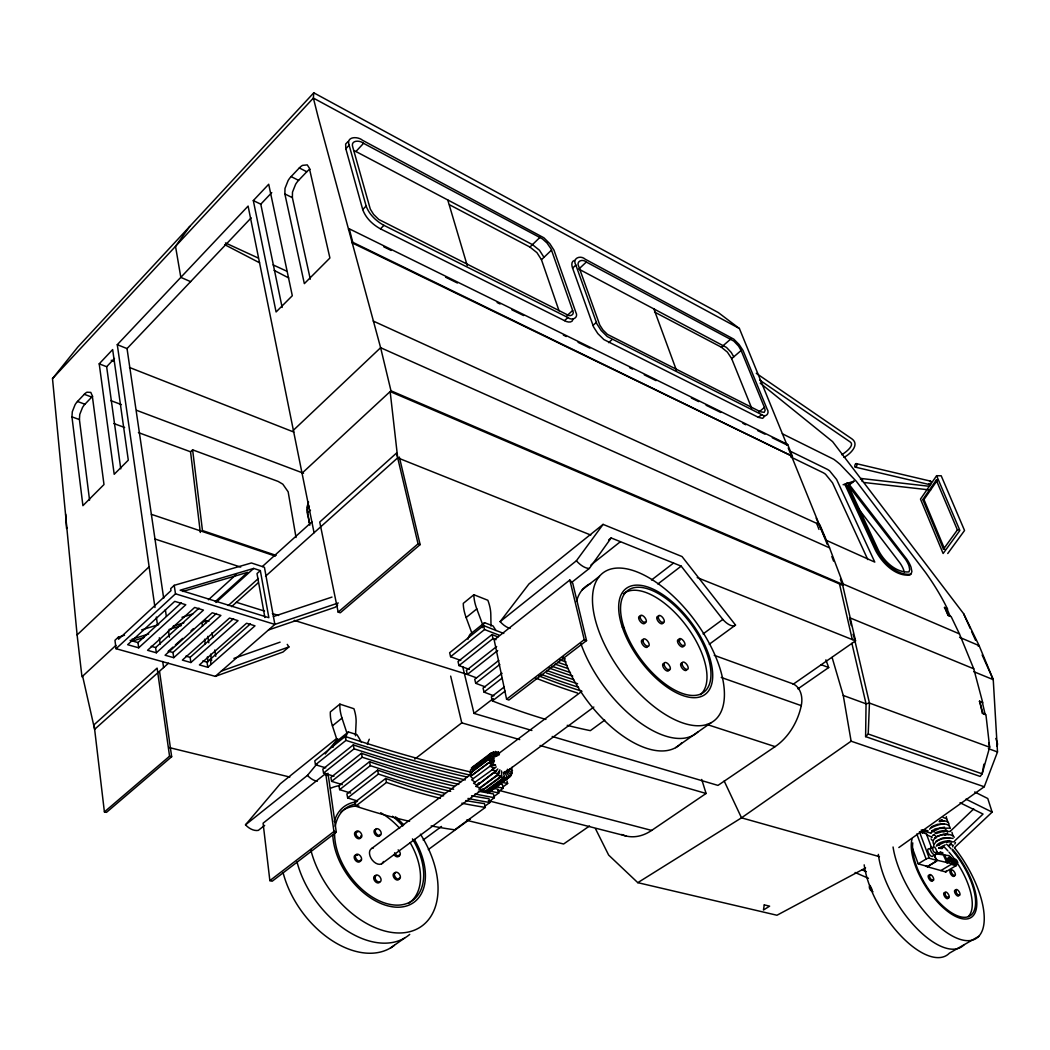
<?xml version="1.0" encoding="UTF-8"?>
<svg xmlns="http://www.w3.org/2000/svg" width="1050" height="1050" viewBox="0 0 1050 1050"><rect width="100%" height="100%" fill="white"/><g stroke="black" fill="none" stroke-linecap="round" stroke-linejoin="round"><path stroke-width="1.5" d="M985.149 714.512L982.354 702.306L979.65 701.242L982.393 713.278L985.95 714.827L989.651 747.246L982.144 773.837L980.175 776.436L865.607 736.614L866.053 703.815L851.878 643.322M865.607 736.614L868.219 734.003L869.453 703.067L854.306 638.229M355.477 735.814L356.094 722.649A41.672 25.686 50.1 0 0 353.942 708.737L339.885 704.13L330.356 711.9A40.556 24.754 51.1 0 0 332.417 725.865L337.299 740.841M947.743 821.874L946.903 818.856L943.176 817.491M348.508 229.477L349.243 228.795L352.761 242.301L352.117 242.852L792.448 456.343L787.71 444.504L787.014 445.003L739.397 328.519L718.344 312.598L313.779 92.807L313.373 98.07L318.137 116.996L380.625 347.708L391.007 390.915M933.66 845.565C935.996 838.438 946.614 837.467 953.046 838.386M941.233 853.125L940.485 851.97L938.621 853.23M933.476 855.291C931.508 860.449 924.144 847.258 929.814 848.833M511.521 770.241L511.98 767.301M951.996 859.989L951.825 860.475A2.034 0.866 57.6 0 1 950.709 860.147L950.079 859.425A1.89 0.801 57.6 0 1 949.449 857.758L949.62 857.272M848.794 483.984L906.911 559.348A18.729 6.536 51 0 1 911.046 567.276L911.886 571.476L911.046 574.232C896.451 575.807 882.919 561.894 876.527 549.452L846.011 483.788L846.825 483.026A4.987 1.733 50.1 0 1 848.229 483.604M910.612 573.878L909.983 575.046C895.401 576.647 881.856 562.734 875.464 550.292L844.987 484.627L845.801 483.866A4.987 1.733 50.1 0 1 846.681 484.142M983.916 764.177L982.144 773.837L868.219 734.003M573.024 319.108C572.539 323.361 567.092 322.232 564.533 320.657L380.481 228.861C372.737 224.634 365.702 218.032 362.723 209.554L345.831 148.785L345.647 144.034L348.167 141.435M952.914 835.564L951.956 832.335M473.235 766.421L473.025 767.379L493.382 752.036L496.309 756.249M946.418 818.58L946.378 816.651M926.691 834.396L926.73 834.264A1.969 0.787 -19.1 0 0 926.362 833.831L920.811 832.151M478.761 782.762L475.978 786.411L479.955 787.763L498.737 773.876L499.866 769.808M764.623 416.207L762.668 418.346L758.376 417.349L603.881 339.57L597.831 333.598L593.591 326.996L572.604 268.144C571.607 265.637 571.043 261.371 574.376 260.426M931.836 836.404L931.849 837.362M511.009 774.572L512.426 770.451L509.67 768.928M501.519 770.936L501.624 775.845L482.842 789.705L478.8 789.088L497.175 775.491L498.75 771.33M898.839 847.547L984.257 786.752L997.5 751.971L993.247 679.652L979.138 645.658L963.598 613.659L832.597 441.63L760.187 383.132M948.951 825.444C949.974 820.431 942.861 820.457 939.619 821.074M952.612 846.799L953.072 845.722M954.817 844.029L955.474 842.507M942.611 854.122L942.966 853.112A4.896 1.719 -20.6 0 0 940.328 852.521L938.057 853.099A4.528 1.588 -20.6 0 0 935.918 854.096M936.009 854.411C933.148 856.905 927.846 847.678 931.731 846.891M936.613 475.702L920.483 499.091L943.123 553.521L959.884 530.46L936.613 475.702L941.207 475.794L964.543 530.499L947.743 553.521M922.819 499.551L936.259 480.086L937.414 480.113L923.961 499.564L922.819 499.551L943.478 549.137L944.633 549.137L923.961 499.564M934.815 838.005L935.366 837.217M308.543 502.005L306.823 507.57L309.816 525.21M952.416 860.436L952.166 861.066A2.507 1.063 57.7 0 0 952.98 863.271L953.82 864.242A2.704 1.155 57.7 0 0 955.303 864.714L955.553 864.071A2.704 1.155 57.7 0 0 955.5 863.533M953.715 859.648L953.466 860.278A2.507 1.063 57.7 0 0 954.279 862.483L955.119 863.454A2.717 1.155 57.7 0 0 956.603 863.927L956.852 863.297A2.717 1.155 57.7 0 0 956.799 862.746M189.722 226.472L175.521 246.33L180.823 277.358L190.601 281.649M571.581 582.488L589.365 568.418L611.153 537.941L681.201 566.134L722.82 619.421A14.766 6.694 53.4 0 0 735.525 625.065L709.275 644.241M943.478 549.137L957.403 529.922L958.571 529.922M510.116 628.438A16.275 8.636 51.3 0 1 500.128 621.639L576.384 560.779L603.094 524.383L682.028 556.553L735.525 625.065M500.128 621.639L528.964 583.957L603.094 524.383M942.231 819.591L940.157 821.756M946.103 829.71L944.016 831.889M947.441 833.083L945.354 835.301M496.23 766.907L473.55 783.247L477.251 785.177L496.02 771.251L497.805 768.967M951.339 843.308L949.239 845.513M115.933 645.369L81.966 676.791L77.109 634.909L52.5 378.63L77.739 347.13L313.779 92.807M264.652 825.379L258.326 830.379A14.7 9.87 51 0 1 245.503 824.828L307.44 775.399L316.851 764.059M325.211 753.979L337.772 738.859M931.35 827.124L929.591 829.251M475.978 786.411L496.361 770.398M245.503 824.828L280.245 783.825L335.856 739.134M67.003 527.901L66.531 528.452L65.691 514.185M52.5 378.63L313.373 98.07L739.397 328.519M345.831 148.785L349.138 145.228C345.844 136.251 357.853 136.159 362.604 140.333L543.874 237.799L549.846 243.744L553.967 250.123L575.768 312.126C579.009 317.756 572.145 321.169 567.906 317.533L383.919 225.33C376.176 221.077 369.127 214.476 366.135 205.997L349.138 145.228M354.034 150.609L355.911 151.515L363.562 143.325L542.417 238.875L547.011 242.996L551.066 248.889L572.644 310.459C575.124 314.711 569.94 317.257 566.764 314.488L378.774 219.463L373.616 214.436L370.296 209.094L352.826 147.263C350.109 140.057 359.756 139.952 363.562 143.325M99.212 363.825L112.652 349.584L128.297 460.163L114.201 474.285L99.212 363.825L106.641 366.726L120.763 468.851M154.967 607.491L117.285 344.676L248.102 206.089L314.068 532.757M253.312 200.576L268.708 184.262L292.307 295.719L276.084 311.981L253.312 200.576L260.781 204.186L282.148 307.44M106.641 366.726L114.489 358.457M260.781 204.186L271.766 192.583M163.682 598.29L127.037 348.587L251.16 217.875M77.49 401.467L84.302 394.301A13.007 6.195 -69.8 0 1 87.006 392.201L90.799 392.411L92.295 395.798L103.989 484.536L82.911 505.667L71.951 416.863L72.306 411.692L75.049 404.775A12.613 5.985 -69.9 0 1 77.49 401.467L84.932 404.237L91.757 397.097A12.968 6.208 -69.8 0 1 92.649 396.244M291.099 176.597L299.316 167.947A14.018 7.193 -65.5 0 1 302.531 165.375L307.243 164.889L309.304 168.039L329.91 258.011L304.342 283.644L284.865 193.948L284.996 188.409L288.12 180.548A14.359 7.35 -65.7 0 1 291.099 176.597L298.594 180.351L306.797 171.754A13.965 7.219 -65.4 0 1 310.012 169.181M362.723 209.554L366.135 205.997M506.783 770.477L511.101 775.346L489.877 791.844L494.865 787.29M380.481 228.861L383.919 225.33M449.531 204.789L529.935 247.052L539.989 237.339M559.046 310.826L541.459 259.731L551.552 250.071M950.263 831.311L973.744 808.881M77.109 634.909L149.126 566.764M293.383 430.264L380.625 347.708L829.553 547.851L843.478 584.732L842.704 585.296L390.154 391.558L397.688 457.839L265.545 576.227M954.699 840.906L983.036 814.065L960.041 802.738M954.542 847.573L992.132 812.122L987.761 798.512L974.702 791.976M572.604 268.144L575.846 265.086C571.896 258.221 580.427 254.782 585.217 259.206L733.806 339.163L739.069 344.479L742.98 350.359L766.999 408.831C770.031 412.926 766.067 418.136 761.657 414.632L607.241 336.538L601.191 330.54L596.938 323.938L575.846 265.086M200.327 532.468L190.549 451.789L192.623 449.846L278.145 481.425L282.831 484.194L288.159 491.82L296.034 537.508M586.32 262.041C582.461 258.444 575.636 261.253 578.852 266.752L599.799 325.067L602.936 329.949L607.412 334.373L760.423 411.771L764.216 412.361L765.148 410.274L764.426 407.452L741.129 350.503L738.596 346.133L733.845 341.106L586.32 262.041L578.812 269.089L726.495 347.445L731.246 352.459L733.766 356.829L731.666 358.627L751.656 408.083M124.53 635.25L118.322 637.192L114.962 640.303L116.051 648.716L215.289 676.371L282.962 652.037L288.908 646.931L287.241 644.372M215.289 676.371L274.864 624.409L264.429 567.276L251.409 562.971L174.221 585.336L170.691 588.617L170.993 590.638L118.584 639.201L118.322 637.192M302.046 473.209L390.981 390.797L843.478 584.732M567.066 315.63L572.644 310.459M564.533 320.657L567.906 317.533M116.051 648.716L175.494 593.814L174.221 585.336M138.692 647.811L185.798 604.734L174.733 601.361L127.641 644.7L138.692 647.811L137.983 642.574L181.374 602.766M592.961 325.461L596.308 322.402M156.345 652.785L203.477 610.116L194.67 607.438L147.551 650.304L156.345 652.785L155.61 647.574L199.014 608.16M208.425 599.773L235.961 574.77M215.302 601.584L247.695 572.303L182.779 591.478M216.024 602.451L253.693 568.418L260.334 570.609L268.866 617.702L180.167 590.205L253.693 568.418M608.619 342.654L611.979 339.623M168.105 651.472L172.935 647.115M175.35 644.936L182.608 638.4M191.061 630.774L193.489 628.596M262.356 566.528L311.876 521.889M208.937 621.377L205.196 620.248L202.007 623.109L202.519 626.338M260.334 570.609L257.001 573.602L264.902 617.544M173.749 657.681L220.894 615.431L212.218 612.78L165.073 655.239L173.749 657.681L172.988 652.496L216.418 613.462M228.257 605.522L258.392 578.484M309.382 506.231C304.697 510.326 309.081 517.414 309.067 522.322M168.446 663.219L94.631 729.343L82.596 676.082M231.564 606.664L258.261 582.75M190.903 662.524L238.074 620.655L229.517 618.056L182.359 660.109L190.903 662.524L190.116 657.366L233.559 618.686M945.249 830.222L943.018 831.731M202.808 660.962L207.021 662.156L250.438 623.871M207.821 667.288L255.006 625.826L246.566 623.254L199.395 664.913L207.821 667.288L207.021 662.156M654.57 312.073L721.35 347.196L730.787 339.019M307.401 512.846L310.511 510.142M733.766 356.829L741.129 350.503M337.654 605.115L335.173 607.254L268.524 629.947M169.562 756.223L157.119 668.102L94.093 724.723L104.396 811.913L169.562 756.223L171.662 756.722L159.613 671.869M338.166 612.124L418.058 543.847L420.144 544.609L340.266 612.793L338.166 612.124L319.738 522.047L396.546 453.049L418.058 543.847M171.662 756.722L106.483 812.359L104.396 811.913M759.006 411.967L764.426 407.452M758.376 417.349L761.657 414.632M841.772 454.729C846.917 451.553 854.976 444.833 850.001 441.827L759.662 380.061M843.951 457.354C849.489 454.716 860.226 444.898 852.022 438.952L756.302 373.327M491.006 626.102L490.809 614.381A43.969 23.783 50.4 0 0 487.856 600.272L473.865 594.733L463.273 603.383A42.735 22.916 51.3 0 0 466.134 617.544L471.804 632.914M844.987 484.627L846.011 483.788M332.417 725.865L341.998 718.108A40.714 24.636 51.2 0 1 339.885 704.13M466.134 617.544L476.792 608.908A42.919 22.759 51.3 0 1 473.865 594.733M361.187 742.022A47.617 29.833 50.9 0 0 356.921 734.659L348.377 731.955L335.514 742.284A30.056 18.69 51.7 0 0 332.955 747.364M495.941 630.538A50.295 27.654 51.2 0 0 493.054 625.957L484.549 622.689L470.216 634.2A31.697 17.338 51.8 0 0 468.024 639.148M931.074 832.492L939.566 828.411L949.108 828.122M472.224 772.367A1577.572 587.921 40.2 0 1 345.188 736.457L314.777 760.843L315.512 764.754A1861.112 665.122 39.1 0 0 325.71 767.839M503.777 633.465A1665.169 534.752 41.8 0 1 483.551 625.551L449.649 652.732L450.594 656.709A1970.351 610.05 40.7 0 0 460.766 660.463M315.512 764.754L345.975 740.394A1885.38 653.297 39.5 0 0 469.836 775.084M450.594 656.709L484.562 629.554A1998.518 595.153 41.2 0 0 499.039 635.106M954.253 837.244C950.119 830.944 929.828 835.747 933.516 843.859M608.619 539.949L611.153 537.941M467.46 777.144A1324.851 529.725 40.9 0 1 353.312 744.883L322.822 769.138L323.571 773.062A1546.322 598.894 39.8 0 0 333.979 776.239M497.949 636.917A1394.557 481.609 42.5 0 1 492.017 634.554L458.023 661.592L458.981 665.582A1630.427 548.678 41.4 0 0 469.363 669.414M323.571 773.062L354.099 748.821A1565.091 588.105 40.2 0 0 465.281 779.94M458.981 665.582L493.027 638.558A1651.939 535.106 41.8 0 0 496.007 639.712M325.736 773.522L263.091 823.187L269.863 880.622L272.186 881.226L336.276 832.178L328.44 776.357L325.736 773.522L333.939 831.508L269.863 880.622M569.822 580.02L494.183 639.975L506.586 699.195L508.896 700.048L586.543 640.605L572.722 583.196L569.822 580.02L584.246 639.673L586.543 640.605M325.487 775.294L328.02 773.286M590.914 565.044L620.419 541.669M461.186 781.659A1105.755 472.172 41.8 0 1 361.423 753.309L330.868 777.433L331.616 781.358A1280.318 534.424 40.6 0 0 342.3 784.639M496.663 646.524L466.384 670.438L467.355 674.441A1346.231 489.405 42.2 0 0 476.49 677.841M936.298 846.116L944.777 842.126L954.266 841.785M331.616 781.358L362.224 757.247A1295.083 524.751 41 0 0 458.837 784.403M467.355 674.441L497.687 650.541M582.278 589.772L599.419 576.319M454.296 786.096A913.539 414.671 42.8 0 1 369.521 761.709L338.887 785.715L339.649 789.639A1051.614 470.571 41.6 0 0 350.687 793.065M498.763 660.437L474.731 679.271L475.702 683.288A1103.878 430.999 43.1 0 0 485.336 686.897M339.649 789.639L370.335 765.66A1063.361 462.079 42 0 0 453.639 789.233M475.702 683.288L499.787 664.466M450.673 791.346A743.492 357 43.9 0 1 377.606 770.096L346.894 793.971L347.668 797.908A852.469 406.704 42.8 0 0 357.551 801.019M502.071 673.299L483.053 688.091L484.05 692.108A894.062 372.763 44.2 0 0 493.894 695.835M347.668 797.908L378.42 774.047A861.84 399.433 43.1 0 0 445.358 793.393M484.05 692.108L501.834 678.313M853.873 481.215L848.308 485.533L905.507 559.296A15.842 5.539 51 0 1 908.998 566.003L909.707 569.572L908.985 571.883C896.214 573.103 884.021 561.317 878.43 550.279L848.256 485.402L853.873 481.215L843.111 484.733M443.638 795.847A592.436 299.355 45.2 0 1 385.678 778.47L354.887 802.226L355.674 806.164A677.591 342.694 44.1 0 0 409.553 821.349M504.079 687.081L491.374 696.885L492.371 700.914A710.561 314.462 45.4 0 0 545.895 719.447M414.737 759.097L461.764 722.859L519.711 739.607M462.683 666.592L474.023 713.409L493.264 698.578M355.674 806.164L386.505 782.434A685.033 336.656 44.4 0 0 440.331 798.341M492.371 700.914L505.102 691.11M651.512 580.007L673.549 563.049M506.586 699.195L584.246 639.673M657.891 583.984L681.201 566.134M979.256 701.439L982.774 702.817L973.744 668.798L959.451 633.898L951.221 616.757L948.006 615.352L944.672 607.399L946.811 608.344L950.145 616.284M494.419 756.249L491.439 752.758L471.45 767.891L471.936 769.519L490.586 755.541L494.183 758.494M483.381 759.977L487.279 757.05M493.71 759.636L488.591 756.459L470.334 770.136L471.581 772.262L490.245 758.284L494.419 760.567M493.159 753.375L495.639 751.511L497.726 755.475M948.006 615.352L950.499 616.022M494.091 761.578L488.263 759.321L469.993 772.997L471.975 775.412L490.678 761.447L493.736 762.287M495.81 753.716L498.291 751.853L499.472 753.703M371.766 848.439L471.45 773.889M495.049 756.236L581.621 691.491M493.487 763.284L488.736 762.628L470.439 776.291L473.117 778.772M495.023 764.676L491.846 764.82L471.66 779.796L474.915 782.106M381.544 863.874L483.066 788.865M504.171 773.286L593.827 707.044M504.499 777.013L485.717 790.86L481.806 791.07L500.194 777.499L504.499 777.013L503.331 772.275M507.15 777.328L488.381 791.149L484.785 792.225L503.173 778.68L507.15 777.328L504.591 771.579M423.15 840L441.525 826.468M497.359 785.453L502.359 781.778M507.347 778.103L511.101 775.346M703.106 633.924L722.82 619.421M509.408 776.751L487.541 792.501L509.408 776.751L505.837 771.264M491.636 790.335L509.972 776.842L512.137 773.194L507.36 769.283M502.359 787.342L507.609 783.484L507.006 781.016M497.976 792.041L503.252 788.183L502.333 784.455A1324.851 529.725 40.9 0 1 499.485 783.904M493.553 796.793L498.842 792.921L497.923 789.167A1105.755 472.172 41.8 0 1 493.434 788.34M489.3 801.413L494.379 797.698L493.474 793.931A913.539 414.671 42.8 0 1 478.341 791.188M484.798 806.256L489.891 802.528L488.972 798.735A743.492 357 43.9 0 1 471.568 795.729M465.833 800.559A592.436 299.355 45.2 0 0 484.431 803.591L485.349 807.397L454.689 829.815A677.591 342.694 44.1 0 1 431.169 825.917M604.734 720.129L590.349 730.642A710.561 314.462 45.4 0 1 567.223 725.34M428.308 849.581L470.295 818.895A13.387 7.98 54 0 1 466.594 820.076M390.456 947.992L404.657 938.017M675.636 747.639L711.139 722.702A92.479 44.94 53.3 0 0 666.409 590.1A92.479 44.94 53.3 0 0 597.739 627.926A92.479 44.94 53.3 0 0 711.139 722.702M984.257 786.752L851.117 741.195L741.51 817.832L637.783 882.656L608.659 855.081L595.494 828.739M589.509 825.983L563.614 844.003L467.972 820.628M793.104 684.298L855.514 640.867L842.704 585.296L840.42 579.246M797.921 688.866L828.686 667.538L825.891 659.846M621.6 834.474A52.29 37.288 -74.7 0 0 651.643 830.419L706.086 793.472L701.741 779.454M714.236 655.318L790.86 683.104A21.42 16.236 -70.9 0 1 801.268 705.639A54.429 40.766 -71.1 0 1 775.097 746.629L717.977 785.4L552.208 736.483M939.172 821.612L941.299 820.181M944.317 835.117L946.47 833.674M978.246 646.262L979.138 645.658L959.582 637.311M946.903 841.942L949.082 840.486M934.933 833.162C937.466 831.377 946.785 829.237 947.822 831.626M911.689 846.169L918.199 863.835L926.1 859.031A2.612 1.024 -19 0 1 927.531 858.401L928.397 858.217A2.139 0.84 -19 0 1 929.303 858.257L936.246 860.265L934.605 855.855M935.734 853.808L949.213 855.671L950.197 858.296M926.087 865.804A1.942 0.84 57.7 0 0 927.203 866.683L937.637 860.383L952.271 863.743L950.722 859.661M940.892 870.581L952.271 863.743M956.392 864.557A1.654 0.709 57.7 0 1 955.986 865.686L945.617 871.92L927.216 866.696M932.964 835.236L934.972 835.301M978.758 936.351L949.41 953.151A70.455 31.526 58.1 0 1 901.386 936.377A70.455 31.526 58.1 0 1 864.189 864.846M932.098 826.481L937.414 824.329L944.252 823.974M931.271 827.859C936.206 825.064 948.649 820.509 950.355 828.476M936.154 836.64L943.399 834.199L948.885 834.619M494.602 768.114L491.886 769.597L496.02 771.251M865.581 867.917L776.961 915.246L637.783 882.656M982.393 713.278L985.543 714.315M869.938 885.36C868.048 887.237 870.673 891.319 873.009 891.739M936.049 833.49L943.478 831.324L950.329 831.495M221.353 671.094L288.908 646.931M233.927 658.389L280.114 642.141M338.284 602.976L274.864 624.409L175.494 593.814M273.42 616.534L331.984 597.082M131.683 641.366L144.112 637.416M168.958 629.514L181.387 625.564M131.841 639.293L148.68 633.964M173.158 626.207L183.868 622.821M141.619 629.908L158.694 624.579M181.991 617.295L192.859 613.896M945.197 844.896L938.634 848.164L942.152 848.636M940.734 848.072L943.202 847.521M474.771 766.001L475.584 765.817M495.679 765.253L489.969 766.133L493.658 768.167M937.007 844.817L939.278 844.659M934.316 831.049L931.783 831.193M950.644 858.795L953.571 858.611L954.529 859.661M949.318 844.292L952.993 845.079M944.58 827.177L935.012 828.962L932.242 831.128L934.408 831.718M940.091 820.352L943.766 821.034M497.175 775.491L501.624 775.845M864.294 482.527L930.602 490.048M861.564 478.538L929.499 486.308M939.474 845.342C932.689 845.237 945.223 839.449 951.09 841.142M949.672 837.716L942.572 838.018L936.088 841.05M856.275 463.627L930.457 481.123M855.448 467.171L929.644 484.614M168.932 747.508L289.826 777.066M494.34 772.8L498.737 773.876M488.316 800.704L626.299 836.049M497.818 790.072L651.643 830.419M879.454 856.669L741.51 817.832L724.185 781.003M130.095 640.329L137.983 642.574M151.213 646.327L155.61 647.574M168.656 651.276L172.988 652.496M185.85 656.145L190.116 657.366M918.199 863.835L927.649 866.526L935.707 861.656A2.363 0.919 -19 0 0 936.587 860.816L936.613 860.685A1.982 0.774 -19 0 0 936.259 860.265M333.939 831.508L336.276 832.178M540.067 745.487L706.086 793.472M951.287 864.334L955.999 865.699M474.023 713.409L531.878 730.485M236.421 602.319L264.548 611.1M272.357 613.541L278.604 615.497M294.223 620.366L466.095 674.034M706.821 724.434L775.097 746.629M154.993 539.031L240.699 567.105M276.15 555.411L202.466 530.552L192.623 449.846M151.371 514.329L275.336 556.119M721.258 677.46L801.268 705.639M71.951 416.863L79.419 419.58L89.565 500.154M832.112 657.457L843.268 695.467L866.053 703.815L869.453 703.067L989.651 747.246L988.706 742.639M988.391 748.624L997.5 751.971M113.899 423.557L124.635 427.508M138.429 432.587L190.549 451.789M110.67 400.562L121.38 404.591M136.697 410.366L303.542 473.248M84.302 394.301L91.757 397.097M821.244 664.729L828.686 667.538M111.221 360.281L114.253 361.489M129.478 367.461L293.829 432.062M397.688 457.839L590.796 535.041M697.213 577.592L855.514 640.867L853.033 634.253M117.285 344.676L127.037 348.587M973.652 671.619L993.247 679.652L982.157 654.977M849.503 617.663L973.744 668.798M843.137 584.01L959.451 633.898M855.107 872.497L868.442 878.299M861.892 869.728L866.276 871.644M944.317 607.661L947.533 609.079M826.061 540.212L874.781 562.091L836.627 479.483L829.658 470.899A10.986 3.846 49.9 0 0 826.98 469.166L791.871 451.999A11.393 4.069 49.5 0 0 790.243 451.408M373.236 321.051L819.866 524.803L829.553 547.851M225.474 242.944L258.234 258.037M273.131 264.902L286.545 271.084M934.789 837.926L935.721 838.372M352.761 242.301L792.448 456.343M790.676 456.908L822.885 472.566A10.973 3.872 49.9 0 1 825.562 474.285L832.532 482.856L867.786 559.558M349.243 228.795L787.71 444.504M383.827 246.842L391.178 250.451M445.633 277.213L457.406 283.001M497.136 302.531L500.076 303.975M511.849 309.763L523.622 315.551M563.351 335.081L566.291 336.525M578.064 342.313L589.837 348.088M629.567 367.618L632.507 369.062M644.28 374.85L656.053 380.638M691.372 398.002L698.722 401.612M706.086 405.234L720.799 412.466M742.875 423.308L745.815 424.751M757.588 430.539L764.938 434.162M772.301 437.771L787.014 445.003M284.865 193.948L292.373 197.662L310.301 279.182M965.934 799.142L992.132 812.122M782.329 433.768L833.766 459.296A51.004 17.876 50.1 0 1 840.158 464.402L856.459 481.477L925.522 572.447A108.832 39.204 51.1 0 1 947.546 609.092M932.347 840.486L931.087 838.924M299.316 167.947L306.797 171.754M224.648 244.637L259.573 262.789M274.129 270.362L288.684 277.922M355.911 151.515L532.442 244.624L539.464 250.241L543.979 257.316M529.935 247.052L536.957 252.656L541.459 259.731M721.35 347.196L727.388 352.117L731.666 358.627M488.736 762.628L491.846 764.82M493.185 757.273L489.667 754.228L490.586 755.541M488.263 759.321L490.678 761.447M950.736 857.601L951.366 858.322M950.447 858.217L950.079 857.85A2.271 0.958 57.6 0 0 948.846 857.496L948.649 858.034A2.1 0.893 57.6 0 0 949.358 859.884L950.066 860.685A2.271 0.958 57.6 0 0 951.287 861.039L951.484 860.501A2.1 0.893 57.6 0 0 950.788 858.651M488.591 756.459L490.245 758.284M494.891 757.076L491.439 752.758M858.69 508.961L900.257 563.391A15.816 5.565 51 0 1 903.722 570.097L904.247 572.001M872.209 889.914L870.24 885.819M934.749 835.341L933.621 835.013A3.084 2.743 -68.4 0 0 933.174 835.17M493.382 752.036L496.046 756.158M944.672 607.399L948.36 615.077M963.598 613.659L970.253 628.477M971.591 631.444L975.581 640.329M944.488 854.608L948.058 862.522M943.517 855.199L947.074 863.113M816.178 518.096L825.405 538.729M495.639 751.511L497.556 755.803M936.259 480.086L957.403 529.922M788.222 447.943L827.295 544.464M831.862 556.566L833.569 561.107M816.69 523.359L818.974 529.41M926.362 833.831L931.849 848.518M922.359 833.07L921.231 830.051A50.794 21.879 57.8 0 1 928.069 830.839M476.792 608.908L482.541 624.304M919.433 831.731L929.303 858.257M916.808 833.976L926.1 859.031M653.783 308.634L676.358 370.086M995.82 738.452L997.329 743.006A3.806 2.927 -60.9 0 1 996.962 746.209M341.998 718.108L346.933 733.11M447.746 199.946L467.237 265.571M979.65 701.242L982.787 713.081M492.017 634.554L493.027 638.558M483.551 625.551L484.562 629.554M498.291 751.853L499.065 754.989M399.341 457.052L420.144 544.609M450.673 676.108L461.764 722.859M849.87 619.251L851.34 625.577M839.501 583.931L852.285 639.581M385.678 778.47L386.505 782.434M377.606 770.096L378.42 774.047M369.521 761.709L370.335 765.66M361.423 753.309L362.224 757.247M353.312 744.896L354.099 748.821M345.188 736.457L345.975 740.394M843.268 695.467L851.117 741.195M211.956 632.743L212.717 637.455M214.751 650.016L215.762 656.303M205.196 620.248L205.708 623.464M207.769 636.366L208.793 642.823M210.604 654.111L211.627 660.555M210.276 659.282L211.089 664.414M204.566 639.227L205.327 644.057M207.375 656.959L208.136 661.789M292.373 197.662L292.491 192.124L295.614 184.288A14.306 7.376 -65.6 0 1 298.594 180.351M165.349 609.643L166.307 616.127M168.446 630.722L169.404 637.206M156.332 617.033L157.487 624.999M159.311 637.77L160.23 644.149M162.711 661.487L163.59 667.577M79.419 419.58L79.761 414.435L82.491 407.531A12.574 5.998 -69.9 0 1 84.932 404.237M383.499 861.486A9.161 5.854 54 0 1 372.081 859.845A9.161 5.854 54 0 1 373.288 848.019M954.463 847.704A71.138 30.844 57.9 0 1 967.719 940.682A71.138 30.844 57.9 0 1 893.064 846.996M964.018 944.79A70.796 31.185 58 0 1 915.469 927.019A70.796 31.185 58 0 1 878.351 854.372M952.534 849.279A50.794 21.879 57.8 0 1 975.778 910.941A50.794 21.879 57.8 0 1 936.233 900.572A50.794 21.879 57.8 0 1 912.109 838.674M952.232 850.211A48.851 21.039 57.8 0 1 974.846 908.617A48.851 21.039 57.8 0 1 938.739 901.95A48.851 21.039 57.8 0 1 912.765 842.914M922.149 831.731A48.851 21.039 57.8 0 1 931.101 833.346M946.536 844.174A48.851 21.039 57.8 0 1 951.116 848.938M926.651 834.855A48.799 21.092 57.9 0 1 931.704 837.204M943.32 846.129A48.799 21.092 57.9 0 1 947.888 850.894M949.003 852.154A48.799 21.092 57.9 0 1 955.566 860.619M957.311 863.179A48.799 21.092 57.9 0 1 968.376 916.453M936.114 852.849A3.36 1.444 57.6 0 1 938.004 853.414M932.597 880.176A3.426 1.496 57.9 0 1 930.562 880.701A3.426 1.496 57.9 0 1 928.187 876.724A3.426 1.496 57.9 0 1 929.814 875.516M948.032 896.936A3.426 1.483 58.1 0 1 946.47 898.406A3.426 1.483 58.1 0 1 943.766 894.403A3.426 1.483 58.1 0 1 945.328 892.933M958.873 895.02A3.399 1.457 58.1 0 1 956.904 895.558A3.399 1.457 58.1 0 1 954.542 891.621A3.399 1.457 58.1 0 1 956.104 890.4M954.24 875.398A3.36 1.444 57.8 0 1 952.284 875.897A3.36 1.444 57.8 0 1 949.948 871.999A3.36 1.444 57.8 0 1 951.51 870.831M345.581 738.216A30.214 18.572 51.7 0 1 348.377 731.955M498.842 792.921A1295.083 524.751 41 0 1 489.786 791.149M503.252 788.183A1565.091 588.105 40.2 0 1 496.086 786.726M507.609 783.484A1885.38 653.297 39.5 0 1 501.441 782.197M494.379 797.698A1063.361 462.079 42 0 1 474.994 793.944M489.891 802.528A861.84 399.433 43.1 0 1 467.972 798.433M485.349 807.411A685.033 336.656 44.4 0 1 461.895 803.197M367.382 744.411A22.824 14.083 -74.4 0 1 369.298 739.226M317.231 781.279A15.081 9.621 51.1 0 1 307.44 775.399M394.327 945.354A82.018 53.747 54.1 0 1 331.748 940.393A82.018 53.747 54.1 0 1 283.067 872.576M409.723 934.395A82.478 53.432 54 0 1 346.933 930.707A82.478 53.432 54 0 1 297.006 861.906M420.42 834.186A82.95 53.117 54 0 1 405.379 932.558A82.95 53.117 54 0 1 310.721 849.568M330.527 788.301A82.95 53.117 54 0 1 339.623 785.584M414.383 839.449A59.246 37.748 54 0 1 395.824 907.161A59.246 37.748 54 0 1 332.798 834.671M334.254 821.586A59.246 37.748 54 0 1 356.751 801.819M395.469 816.821A59.246 37.748 54 0 1 403.712 824.893M412.44 838.884A56.962 36.304 54 0 1 393.881 904.982A56.962 36.304 54 0 1 334.661 831.324M335.226 826.35A56.962 36.304 54 0 1 355.727 804.064M392.503 816.257A56.962 36.304 54 0 1 402.819 825.969M341.066 811.86A56.897 36.356 54 0 1 358.942 806.019M380.691 812.739A56.897 36.356 54 0 1 399.683 828.319M410.104 842.586A56.897 36.356 54 0 1 408.489 903.407M380.166 834.461A3.911 2.481 53.5 0 1 377.265 836.154A3.911 2.481 53.5 0 1 374.062 831.941A3.911 2.481 53.5 0 1 376.412 829.513M360.701 835.944A3.964 2.533 53.2 0 1 358.063 838.635A3.964 2.533 53.2 0 1 354.533 833.989A3.964 2.533 53.2 0 1 357.801 832.112M360.478 860.094A4.003 2.586 53.8 0 1 357.197 861.761A4.003 2.586 53.8 0 1 354.178 856.997A4.003 2.586 53.8 0 1 357.473 855.33M379.824 881.672A3.99 2.572 54.5 0 1 376.451 882.459A3.99 2.572 54.5 0 1 373.708 878.128A3.99 2.572 54.5 0 1 376.136 875.844M399.276 878.01A3.951 2.52 54.7 0 1 396.401 879.821A3.951 2.52 54.7 0 1 393.173 875.569A3.951 2.52 54.7 0 1 395.496 873.022M399.197 854.871A3.911 2.467 54.2 0 1 397.241 856.826A3.911 2.467 54.2 0 1 393.947 854.49M398.147 849.883A3.911 2.467 54.2 0 1 399.643 855.632A3.911 2.467 54.2 0 1 394.616 852.771M482.396 627.624A31.881 17.181 51.8 0 1 484.549 622.689M568.076 668.587A1161.838 429.319 43.3 0 1 555.279 664.217M570.465 672.564A1362.979 477.225 42.6 0 1 551.933 666.278M565.989 661.907A1394.557 481.609 42.5 0 1 559.808 659.807M566.961 665.411A1651.939 535.106 41.8 0 1 557.668 662.261M565.254 658.862A1998.518 595.153 41.2 0 1 562.275 657.864M572.722 676.134A958.886 377.239 44.2 0 1 549.006 667.984M573.707 679.665A1117.095 420.302 43.5 0 1 546.984 670.53M577.618 683.76A780.111 325.093 45.2 0 1 546.486 672.997M578.602 687.291A904.549 363.562 44.5 0 1 540.632 674.153M581.818 691.149A621.705 272.974 46.3 0 1 538.729 675.806M577.408 693A718.843 306.784 45.6 0 1 535.434 677.959M951.247 858.296A1.89 0.801 57.6 0 1 951.878 859.95M949.554 857.089A2.034 0.866 57.6 0 1 950.657 857.417M937.637 860.37A1.942 0.84 57.6 0 1 935.904 858.414L934.881 856.38A3.741 1.614 57.6 0 1 934.592 855.251M949.108 858.441A2.271 0.971 57.6 0 0 947.874 858.086L947.678 858.624A2.1 0.893 57.6 0 0 948.373 860.475L949.082 861.276A2.271 0.971 57.6 0 0 950.316 861.63L950.513 861.092A2.1 0.893 57.6 0 0 950.46 860.685M953.623 859.399A2.717 1.155 57.7 0 1 955.106 859.871M955.972 860.895A2.717 1.155 57.7 0 1 956.353 861.512M946.089 870.962A1.654 0.709 57.8 0 1 945.604 871.907M952.324 860.186A2.704 1.155 57.7 0 1 953.361 860.317M860.475 479.299A1.877 1.129 -82.6 0 1 862.103 478.879A1.877 1.129 -82.6 0 1 862.142 481.491M929.631 481.504A1.837 1.024 -75.5 0 1 931.048 481.792A1.837 1.024 -75.5 0 1 930.444 484.326A1.837 1.024 -75.5 0 1 928.987 483.564M856.236 466.777A1.811 0.945 -75.8 0 0 856.826 464.258A1.877 0.971 -75.8 0 0 855.461 464.034A1.877 0.971 -75.8 0 0 854.858 466.607A1.877 0.971 -75.8 0 0 856.209 466.869M589.365 568.418A16.747 8.177 51.4 0 1 576.384 560.779M698.079 731.692A91.888 45.517 53.4 0 1 637.744 720.996A91.888 45.517 53.4 0 1 580.939 643.808M576.503 601.466A91.888 45.517 53.4 0 1 590.625 583.551M623.319 593.88A63.433 30.726 53.3 0 1 685.492 624.724A63.433 30.726 53.3 0 1 700.297 694.693M662.957 622.086A4.357 2.087 53 0 1 660.45 623.438A4.357 2.087 53 0 1 656.867 618.752A4.357 2.087 53 0 1 658.757 616.586M644.976 621.981A4.41 2.139 52.8 0 1 642.377 623.346A4.41 2.139 52.8 0 1 638.754 618.607A4.41 2.139 52.8 0 1 640.723 616.416M647.745 646.367A4.462 2.192 53.2 0 1 644.621 646.695A4.462 2.192 53.2 0 1 641.445 641.931A4.462 2.192 53.2 0 1 643.492 639.975M668.968 669.217A4.462 2.179 53.7 0 1 666.684 670.845A4.462 2.179 53.7 0 1 662.957 666.566A4.462 2.179 53.7 0 1 663.941 663.456M686.792 669.493A4.41 2.126 53.8 0 1 682.106 668.207A4.41 2.126 53.8 0 1 681.857 663.036M683.616 645.199A4.357 2.074 53.5 0 1 680.899 646.446A4.357 2.074 53.5 0 1 677.486 641.353A4.357 2.074 53.5 0 1 680.203 640.106M681.568 742.954A91.311 46.082 53.4 0 1 621.009 734.646A91.311 46.082 53.4 0 1 563.522 657.143M932.439 830.484L932.387 831.18L932.439 830.484M938.884 847.599L938.831 848.282L938.884 847.599M937.099 852.101C930.3 855.33 932.571 838.714 937.099 852.101M764.269 904.89L763.455 910.009L769.611 906.163L764.269 904.89M957.6 862.509L957.39 863.061A2.363 0.998 57.7 0 1 956.104 862.654L955.369 861.801A2.179 0.919 57.7 0 1 954.66 859.884L954.883 859.333A2.363 0.998 57.7 0 1 956.169 859.753L956.904 860.593A2.179 0.919 57.7 0 1 957.6 862.509M929.408 876.251A3.426 1.496 57.9 0 0 933.109 880.53A3.426 1.496 57.9 0 0 932.138 875.818A3.426 1.496 57.9 0 0 929.408 876.251M944.947 893.707A3.426 1.483 58.1 0 0 948.649 897.973A3.426 1.483 58.1 0 0 947.638 893.235A3.426 1.483 58.1 0 0 944.947 893.707M955.763 891.161A3.399 1.457 58.1 0 0 959.424 895.388A3.399 1.457 58.1 0 0 958.401 890.702A3.399 1.457 58.1 0 0 955.763 891.161M951.156 871.539A3.36 1.431 57.8 0 0 954.778 875.726A3.36 1.431 57.8 0 0 953.781 871.119A3.36 1.431 57.8 0 0 951.156 871.539M375.231 831.403A3.911 2.481 53.5 0 0 380.31 835.367A3.911 2.481 53.5 0 0 379.102 829.474A3.911 2.481 53.5 0 0 375.231 831.403M355.74 833.726A3.964 2.533 53.2 0 0 360.898 837.742A3.964 2.533 53.2 0 0 359.717 831.771A3.964 2.533 53.2 0 0 355.74 833.726M355.399 857.036A4.003 2.586 53.7 0 0 360.609 861.066A4.003 2.586 53.7 0 0 359.415 854.989A4.003 2.586 53.7 0 0 355.399 857.036M374.929 877.905A4.003 2.572 54.5 0 0 380.113 881.895A4.003 2.572 54.5 0 0 378.892 875.792A4.003 2.572 54.5 0 0 374.929 877.905M394.367 875.044A3.951 2.52 54.7 0 0 399.473 879.008A3.951 2.52 54.7 0 0 398.212 872.97A3.951 2.52 54.7 0 0 394.367 875.044M622.283 627.113A66.058 31.854 53.3 0 0 703.041 695.704A66.058 31.854 53.3 0 0 671.738 601.414A66.058 31.854 53.3 0 0 622.283 627.113M623.989 627.546A63.525 30.634 53.3 0 0 701.636 693.591A63.525 30.634 53.3 0 0 671.606 602.949A63.525 30.634 53.3 0 0 623.989 627.546M658.35 618.017A4.357 2.087 53 0 0 663.666 622.689A4.357 2.087 53 0 0 661.736 616.547A4.357 2.087 53 0 0 658.35 618.017M640.251 617.859A4.423 2.139 52.8 0 0 645.658 622.597A4.423 2.139 52.8 0 0 643.742 616.376A4.423 2.139 52.8 0 0 640.251 617.859M643.02 641.497A4.462 2.192 53.2 0 0 648.48 646.262A4.462 2.192 53.2 0 0 646.538 639.923A4.462 2.192 53.2 0 0 643.02 641.497M664.269 665.201A4.462 2.179 53.7 0 0 669.703 669.926A4.462 2.179 53.7 0 0 667.721 663.561A4.462 2.179 53.7 0 0 664.269 665.201M682.224 664.755A4.41 2.126 53.8 0 0 687.566 669.414A4.41 2.126 53.8 0 0 685.571 663.128A4.41 2.126 53.8 0 0 682.224 664.755M679.074 641.209A4.357 2.074 53.4 0 0 684.364 645.855A4.357 2.074 53.4 0 0 682.395 639.673A4.357 2.074 53.4 0 0 679.074 641.209"/></g></svg>
